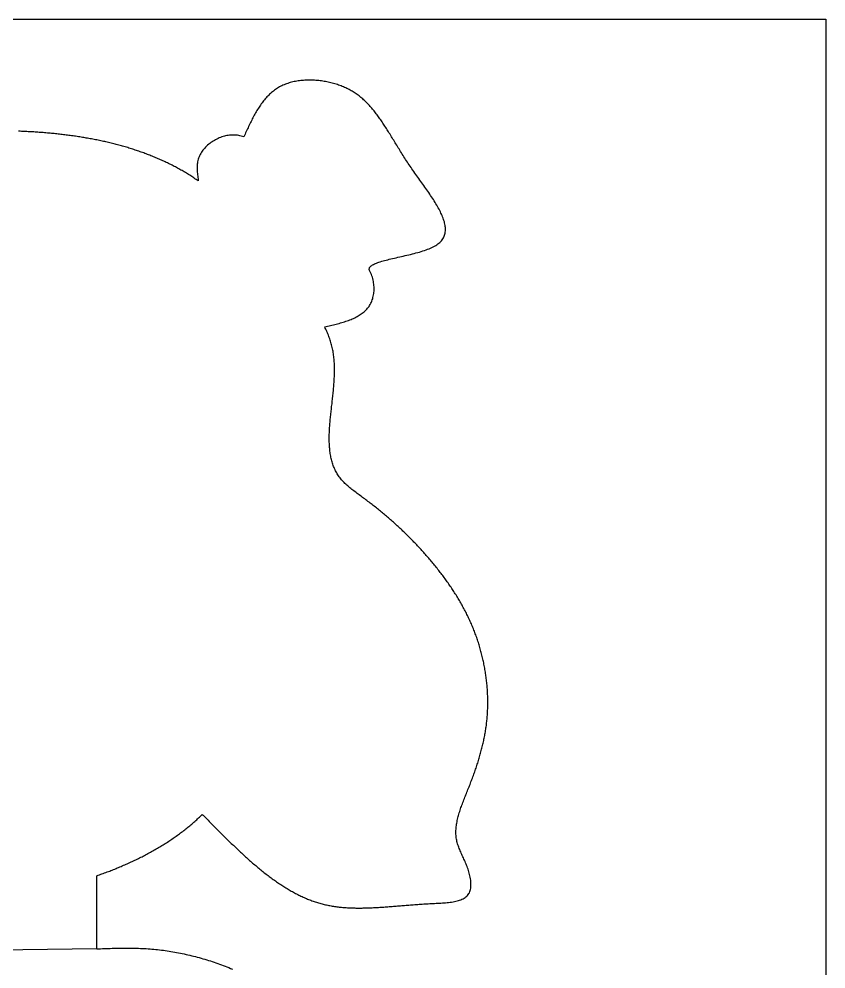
# Model space of a CAD drawing. Header units: millimetres. Extents: x 111 to 2999, y 81 to 1941.
# Drawn here: x 1603.6 to 1882.7, y 1610.7 to 1939.6 of the extents above; entities that cross this region are included whole.
import ezdxf

# ---------------------------------------------------------------- set-up
doc = ezdxf.new("R2010")
doc.units = ezdxf.units.MM

msp = doc.modelspace()

# ---------------------------------------------------------------- linework, layer by layer
msp.add_lwpolyline([(1312.73, 1939.57), (1882.73, 1939.57), (1882.73, 1039.57), (1312.73, 1039.57)], close=True)
for points in [[(1596.23, 1617.43, 0), (1630.47, 1617.79, 0), (1630.47, 1630.47, 0), (1630.48, 1643.04, 0), (1630.92, 1643.19, 0), (1631.37, 1643.35, 0), (1631.82, 1643.51, 0), (1632.26, 1643.67, 0), (1632.71, 1643.83, 0), (1633.15, 1643.99, 0), (1633.6, 1644.15, 0), (1634.04, 1644.32, 0), (1634.48, 1644.49, 0), (1634.93, 1644.66, 0), (1635.37, 1644.83, 0), (1635.81, 1645, 0), (1636.25, 1645.18, 0), (1636.69, 1645.35, 0), (1637.12, 1645.53, 0), (1637.56, 1645.71, 0), (1638, 1645.89, 0), (1638.43, 1646.07, 0), (1638.87, 1646.25, 0), (1639.3, 1646.44, 0), (1639.74, 1646.63, 0), (1640.17, 1646.81, 0), (1640.6, 1647, 0), (1641.03, 1647.2, 0), (1641.46, 1647.39, 0), (1641.89, 1647.58, 0), (1642.31, 1647.78, 0), (1642.74, 1647.98, 0), (1643.17, 1648.18, 0), (1643.59, 1648.38, 0), (1644.01, 1648.58, 0), (1644.44, 1648.79, 0), (1644.86, 1648.99, 0), (1645.28, 1649.2, 0), (1645.69, 1649.41, 0), (1646.11, 1649.62, 0), (1646.53, 1649.84, 0), (1646.94, 1650.05, 0), (1647.36, 1650.27, 0), (1647.77, 1650.48, 0), (1648.18, 1650.7, 0), (1648.59, 1650.93, 0), (1649, 1651.15, 0), (1649.41, 1651.37, 0), (1649.81, 1651.6, 0), (1650.22, 1651.83, 0), (1650.62, 1652.06, 0), (1651.02, 1652.29, 0), (1651.42, 1652.52, 0), (1651.82, 1652.76, 0), (1652.22, 1652.99, 0), (1652.61, 1653.23, 0), (1653.01, 1653.47, 0), (1653.4, 1653.72, 0), (1653.79, 1653.96, 0), (1654.18, 1654.2, 0), (1654.57, 1654.45, 0), (1654.95, 1654.7, 0), (1655.34, 1654.95, 0), (1655.72, 1655.2, 0), (1656.1, 1655.46, 0), (1656.48, 1655.72, 0), (1656.86, 1655.97, 0), (1657.23, 1656.23, 0), (1657.61, 1656.49, 0), (1657.98, 1656.76, 0), (1658.35, 1657.02, 0), (1658.72, 1657.29, 0), (1659.09, 1657.56, 0), (1659.45, 1657.83, 0), (1659.82, 1658.1, 0), (1660.18, 1658.38, 0), (1660.54, 1658.65, 0), (1660.89, 1658.93, 0), (1661.25, 1659.21, 0), (1661.6, 1659.49, 0), (1661.95, 1659.78, 0), (1662.3, 1660.06, 0), (1662.65, 1660.35, 0), (1662.99, 1660.64, 0), (1663.34, 1660.93, 0), (1663.68, 1661.22, 0), (1664.02, 1661.52, 0), (1664.35, 1661.81, 0), (1664.69, 1662.11, 0), (1665.02, 1662.41, 0), (1665.35, 1662.71, 0), (1665.68, 1663.02, 0), (1666, 1663.32, 0), (1666.33, 1663.63, 0), (1666.65, 1663.94, 0), (1666.97, 1664.25, 0), (1667.31, 1663.98, 0), (1667.65, 1663.62, 0), (1668, 1663.27, 0), (1668.34, 1662.91, 0), (1668.69, 1662.56, 0), (1669.04, 1662.21, 0), (1669.38, 1661.85, 0), (1669.73, 1661.5, 0), (1670.07, 1661.15, 0), (1670.42, 1660.8, 0), (1670.77, 1660.45, 0), (1671.11, 1660.09, 0), (1671.46, 1659.74, 0), (1671.8, 1659.39, 0), (1672.15, 1659.04, 0), (1672.5, 1658.69, 0), (1672.84, 1658.34, 0), (1673.19, 1658, 0), (1673.54, 1657.65, 0), (1673.88, 1657.3, 0), (1674.23, 1656.96, 0), (1674.58, 1656.61, 0), (1674.92, 1656.27, 0), (1675.27, 1655.92, 0), (1675.62, 1655.58, 0), (1675.97, 1655.24, 0), (1676.31, 1654.9, 0), (1676.66, 1654.56, 0), (1677.01, 1654.22, 0), (1677.36, 1653.88, 0), (1677.71, 1653.55, 0), (1678.06, 1653.21, 0), (1678.41, 1652.88, 0), (1678.76, 1652.54, 0), (1679.1, 1652.21, 0), (1679.45, 1651.88, 0), (1679.8, 1651.55, 0), (1680.15, 1651.23, 0), (1680.51, 1650.9, 0), (1680.86, 1650.58, 0), (1681.21, 1650.25, 0), (1681.56, 1649.93, 0), (1681.91, 1649.61, 0), (1682.26, 1649.3, 0), (1682.61, 1648.98, 0), (1682.97, 1648.67, 0), (1683.32, 1648.35, 0), (1683.67, 1648.04, 0), (1684.03, 1647.73, 0), (1684.38, 1647.43, 0), (1684.73, 1647.12, 0), (1685.09, 1646.82, 0), (1685.44, 1646.51, 0), (1685.8, 1646.22, 0), (1686.15, 1645.92, 0), (1686.51, 1645.62, 0), (1686.86, 1645.33, 0), (1687.22, 1645.04, 0), (1687.58, 1644.75, 0), (1687.93, 1644.46, 0), (1688.29, 1644.18, 0), (1688.65, 1643.9, 0), (1689.01, 1643.62, 0), (1689.37, 1643.34, 0), (1689.73, 1643.07, 0), (1690.09, 1642.79, 0), (1690.45, 1642.52, 0), (1690.81, 1642.26, 0), (1691.17, 1641.99, 0), (1691.53, 1641.73, 0), (1691.89, 1641.47, 0), (1692.26, 1641.21, 0), (1692.62, 1640.96, 0), (1692.98, 1640.71, 0), (1693.35, 1640.46, 0), (1693.71, 1640.22, 0), (1694.08, 1639.97, 0), (1694.44, 1639.73, 0), (1694.81, 1639.5, 0), (1695.17, 1639.26, 0), (1695.54, 1639.03, 0), (1695.91, 1638.81, 0), (1696.28, 1638.58, 0), (1696.64, 1638.36, 0), (1697.01, 1638.14, 0), (1697.38, 1637.93, 0), (1697.75, 1637.72, 0), (1698.12, 1637.51, 0), (1698.5, 1637.3, 0), (1698.87, 1637.1, 0), (1699.24, 1636.9, 0), (1699.61, 1636.71, 0), (1699.99, 1636.52, 0), (1700.36, 1636.33, 0), (1700.74, 1636.15, 0), (1701.11, 1635.97, 0), (1701.49, 1635.79, 0), (1701.87, 1635.62, 0), (1702.24, 1635.45, 0), (1702.62, 1635.28, 0), (1703, 1635.12, 0), (1703.38, 1634.97, 0), (1703.76, 1634.81, 0), (1704.14, 1634.66, 0), (1704.53, 1634.52, 0), (1704.91, 1634.37, 0), (1705.29, 1634.24, 0), (1705.67, 1634.1, 0), (1706.06, 1633.97, 0), (1706.44, 1633.85, 0), (1706.83, 1633.73, 0), (1707.22, 1633.61, 0), (1707.6, 1633.5, 0), (1707.99, 1633.39, 0), (1708.38, 1633.29, 0), (1708.77, 1633.19, 0), (1709.16, 1633.09, 0), (1709.55, 1633, 0), (1709.95, 1632.91, 0), (1710.34, 1632.83, 0), (1710.73, 1632.75, 0), (1711.13, 1632.67, 0), (1711.52, 1632.6, 0), (1711.92, 1632.53, 0), (1712.32, 1632.47, 0), (1712.72, 1632.41, 0), (1713.12, 1632.35, 0), (1713.52, 1632.3, 0), (1713.92, 1632.25, 0), (1714.33, 1632.2, 0), (1714.73, 1632.15, 0), (1715.14, 1632.11, 0), (1715.54, 1632.08, 0), (1715.95, 1632.04, 0), (1716.36, 1632.01, 0), (1716.77, 1631.98, 0), (1717.18, 1631.96, 0), (1717.6, 1631.93, 0), (1718.01, 1631.91, 0), (1718.43, 1631.9, 0), (1718.84, 1631.88, 0), (1719.26, 1631.87, 0), (1719.68, 1631.86, 0), (1720.1, 1631.85, 0), (1720.53, 1631.85, 0), (1720.95, 1631.85, 0), (1721.38, 1631.85, 0), (1721.8, 1631.85, 0), (1722.23, 1631.85, 0), (1722.67, 1631.86, 0), (1723.1, 1631.87, 0), (1723.53, 1631.88, 0), (1723.97, 1631.89, 0), (1724.4, 1631.91, 0), (1724.84, 1631.92, 0), (1725.29, 1631.94, 0), (1725.73, 1631.96, 0), (1726.17, 1631.98, 0), (1726.62, 1632, 0), (1727.07, 1632.03, 0), (1727.52, 1632.05, 0), (1727.97, 1632.08, 0), (1728.42, 1632.11, 0), (1728.88, 1632.13, 0), (1729.34, 1632.16, 0), (1729.8, 1632.2, 0), (1730.26, 1632.23, 0), (1730.72, 1632.26, 0), (1731.19, 1632.29, 0), (1731.66, 1632.33, 0), (1732.13, 1632.36, 0), (1732.6, 1632.4, 0), (1733.07, 1632.44, 0), (1733.55, 1632.47, 0), (1734.03, 1632.51, 0), (1734.51, 1632.55, 0), (1734.99, 1632.59, 0), (1735.48, 1632.63, 0), (1735.96, 1632.67, 0), (1736.45, 1632.71, 0), (1736.95, 1632.75, 0), (1737.44, 1632.79, 0), (1737.94, 1632.82, 0), (1738.44, 1632.86, 0), (1738.94, 1632.9, 0), (1739.44, 1632.94, 0), (1739.95, 1632.98, 0), (1740.46, 1633.02, 0), (1740.97, 1633.06, 0), (1741.49, 1633.09, 0), (1742, 1633.13, 0), (1742.52, 1633.17, 0), (1743.05, 1633.2, 0), (1743.57, 1633.24, 0), (1744.1, 1633.27, 0), (1744.63, 1633.31, 0), (1745.16, 1633.34, 0), (1745.7, 1633.37, 0), (1746.24, 1633.4, 0), (1746.78, 1633.43, 0), (1747.32, 1633.46, 0), (1747.87, 1633.48, 0), (1748.42, 1633.51, 0), (1748.96, 1633.54, 0), (1749.51, 1633.57, 0), (1750.05, 1633.61, 0), (1750.59, 1633.64, 0), (1751.13, 1633.68, 0), (1751.66, 1633.73, 0), (1752.18, 1633.79, 0), (1752.7, 1633.85, 0), (1753.21, 1633.92, 0), (1753.7, 1633.99, 0), (1754.19, 1634.08, 0), (1754.66, 1634.18, 0), (1755.12, 1634.29, 0), (1755.56, 1634.41, 0), (1755.99, 1634.55, 0), (1756.41, 1634.7, 0), (1756.8, 1634.86, 0), (1757.18, 1635.04, 0), (1757.53, 1635.24, 0), (1757.87, 1635.45, 0), (1758.18, 1635.69, 0), (1758.47, 1635.94, 0), (1758.73, 1636.21, 0), (1758.97, 1636.51, 0), (1759.18, 1636.82, 0), (1759.36, 1637.16, 0), (1759.52, 1637.53, 0), (1759.65, 1637.91, 0), (1759.75, 1638.31, 0), (1759.82, 1638.74, 0), (1759.87, 1639.17, 0), (1759.9, 1639.62, 0), (1759.91, 1640.09, 0), (1759.89, 1640.56, 0), (1759.86, 1641.03, 0), (1759.81, 1641.52, 0), (1759.74, 1642, 0), (1759.65, 1642.49, 0), (1759.56, 1642.97, 0), (1759.45, 1643.45, 0), (1759.32, 1643.93, 0), (1759.19, 1644.4, 0), (1759.05, 1644.86, 0), (1758.9, 1645.32, 0), (1758.74, 1645.77, 0), (1758.57, 1646.21, 0), (1758.4, 1646.65, 0), (1758.22, 1647.08, 0), (1758.04, 1647.52, 0), (1757.85, 1647.94, 0), (1757.67, 1648.36, 0), (1757.48, 1648.78, 0), (1757.29, 1649.2, 0), (1757.1, 1649.61, 0), (1756.91, 1650.02, 0), (1756.73, 1650.43, 0), (1756.54, 1650.84, 0), (1756.36, 1651.25, 0), (1756.19, 1651.65, 0), (1756.02, 1652.05, 0), (1755.86, 1652.46, 0), (1755.7, 1652.86, 0), (1755.56, 1653.27, 0), (1755.42, 1653.67, 0), (1755.29, 1654.08, 0), (1755.18, 1654.48, 0), (1755.07, 1654.89, 0), (1754.98, 1655.3, 0), (1754.9, 1655.71, 0), (1754.84, 1656.13, 0), (1754.79, 1656.55, 0), (1754.75, 1656.97, 0), (1754.73, 1657.39, 0), (1754.72, 1657.81, 0), (1754.72, 1658.24, 0), (1754.73, 1658.67, 0), (1754.75, 1659.1, 0), (1754.78, 1659.53, 0), (1754.83, 1659.96, 0), (1754.88, 1660.39, 0), (1754.94, 1660.83, 0), (1755.01, 1661.27, 0), (1755.09, 1661.71, 0), (1755.18, 1662.15, 0), (1755.28, 1662.59, 0), (1755.39, 1663.03, 0), (1755.5, 1663.47, 0), (1755.62, 1663.92, 0), (1755.75, 1664.36, 0), (1755.88, 1664.81, 0), (1756.02, 1665.25, 0), (1756.16, 1665.7, 0), (1756.31, 1666.15, 0), (1756.46, 1666.59, 0), (1756.62, 1667.04, 0), (1756.78, 1667.49, 0), (1756.94, 1667.94, 0), (1757.11, 1668.39, 0), (1757.28, 1668.84, 0), (1757.46, 1669.29, 0), (1757.63, 1669.73, 0), (1757.81, 1670.18, 0), (1757.99, 1670.63, 0), (1758.17, 1671.08, 0), (1758.34, 1671.52, 0), (1758.52, 1671.97, 0), (1758.7, 1672.42, 0), (1758.88, 1672.86, 0), (1759.06, 1673.31, 0), (1759.24, 1673.75, 0), (1759.41, 1674.19, 0), (1759.58, 1674.63, 0), (1759.75, 1675.07, 0), (1759.92, 1675.51, 0), (1760.09, 1675.95, 0), (1760.26, 1676.39, 0), (1760.42, 1676.83, 0), (1760.58, 1677.27, 0), (1760.74, 1677.7, 0), (1760.9, 1678.14, 0), (1761.06, 1678.57, 0), (1761.21, 1679.01, 0), (1761.36, 1679.44, 0), (1761.51, 1679.88, 0), (1761.66, 1680.31, 0), (1761.81, 1680.74, 0), (1761.95, 1681.18, 0), (1762.09, 1681.61, 0), (1762.23, 1682.04, 0), (1762.37, 1682.47, 0), (1762.5, 1682.9, 0), (1762.63, 1683.34, 0), (1762.76, 1683.77, 0), (1762.89, 1684.2, 0), (1763.02, 1684.63, 0), (1763.14, 1685.06, 0), (1763.26, 1685.49, 0), (1763.38, 1685.92, 0), (1763.49, 1686.35, 0), (1763.61, 1686.78, 0), (1763.72, 1687.22, 0), (1763.82, 1687.65, 0), (1763.93, 1688.08, 0), (1764.03, 1688.51, 0), (1764.13, 1688.94, 0), (1764.23, 1689.38, 0), (1764.32, 1689.81, 0), (1764.41, 1690.24, 0), (1764.5, 1690.68, 0), (1764.59, 1691.11, 0), (1764.67, 1691.54, 0), (1764.75, 1691.98, 0), (1764.83, 1692.42, 0), (1764.9, 1692.85, 0), (1764.97, 1693.29, 0), (1765.04, 1693.73, 0), (1765.11, 1694.16, 0), (1765.17, 1694.6, 0), (1765.23, 1695.04, 0), (1765.28, 1695.48, 0), (1765.33, 1695.92, 0), (1765.38, 1696.37, 0), (1765.43, 1696.81, 0), (1765.47, 1697.25, 0), (1765.51, 1697.7, 0), (1765.55, 1698.14, 0), (1765.58, 1698.59, 0), (1765.61, 1699.04, 0), (1765.64, 1699.49, 0), (1765.66, 1699.93, 0), (1765.68, 1700.38, 0), (1765.7, 1700.83, 0), (1765.71, 1701.28, 0), (1765.72, 1701.73, 0), (1765.73, 1702.18, 0), (1765.73, 1702.63, 0), (1765.74, 1703.09, 0), (1765.73, 1703.54, 0), (1765.73, 1703.99, 0), (1765.72, 1704.44, 0), (1765.71, 1704.9, 0), (1765.69, 1705.35, 0), (1765.68, 1705.8, 0), (1765.66, 1706.26, 0), (1765.63, 1706.71, 0), (1765.61, 1707.17, 0), (1765.58, 1707.62, 0), (1765.54, 1708.07, 0), (1765.51, 1708.53, 0), (1765.47, 1708.98, 0), (1765.42, 1709.44, 0), (1765.38, 1709.89, 0), (1765.33, 1710.35, 0), (1765.28, 1710.8, 0), (1765.22, 1711.25, 0), (1765.17, 1711.71, 0), (1765.1, 1712.16, 0), (1765.04, 1712.61, 0), (1764.97, 1713.07, 0), (1764.9, 1713.52, 0), (1764.83, 1713.97, 0), (1764.75, 1714.42, 0), (1764.68, 1714.88, 0), (1764.59, 1715.33, 0), (1764.51, 1715.78, 0), (1764.42, 1716.23, 0), (1764.33, 1716.68, 0), (1764.24, 1717.13, 0), (1764.14, 1717.57, 0), (1764.04, 1718.02, 0), (1763.94, 1718.47, 0), (1763.83, 1718.92, 0), (1763.72, 1719.36, 0), (1763.61, 1719.81, 0), (1763.49, 1720.25, 0), (1763.38, 1720.69, 0), (1763.26, 1721.14, 0), (1763.13, 1721.58, 0), (1763.01, 1722.02, 0), (1762.88, 1722.46, 0), (1762.74, 1722.9, 0), (1762.61, 1723.33, 0), (1762.47, 1723.77, 0), (1762.33, 1724.21, 0), (1762.18, 1724.64, 0), (1762.04, 1725.07, 0), (1761.89, 1725.51, 0), (1761.74, 1725.94, 0), (1761.58, 1726.37, 0), (1761.42, 1726.79, 0), (1761.26, 1727.22, 0), (1761.1, 1727.65, 0), (1760.93, 1728.07, 0), (1760.76, 1728.5, 0), (1760.59, 1728.92, 0), (1760.41, 1729.34, 0), (1760.23, 1729.76, 0), (1760.05, 1730.17, 0), (1759.87, 1730.59, 0), (1759.68, 1731.01, 0), (1759.49, 1731.42, 0), (1759.3, 1731.83, 0), (1759.11, 1732.24, 0), (1758.91, 1732.65, 0), (1758.71, 1733.06, 0), (1758.51, 1733.47, 0), (1758.31, 1733.88, 0), (1758.1, 1734.28, 0), (1757.9, 1734.69, 0), (1757.68, 1735.09, 0), (1757.47, 1735.49, 0), (1757.26, 1735.89, 0), (1757.04, 1736.29, 0), (1756.82, 1736.68, 0), (1756.6, 1737.08, 0), (1756.37, 1737.47, 0), (1756.14, 1737.87, 0), (1755.92, 1738.26, 0), (1755.69, 1738.65, 0), (1755.45, 1739.04, 0), (1755.22, 1739.43, 0), (1754.98, 1739.82, 0), (1754.74, 1740.2, 0), (1754.5, 1740.59, 0), (1754.26, 1740.97, 0), (1754.01, 1741.35, 0), (1753.77, 1741.73, 0), (1753.52, 1742.11, 0), (1753.27, 1742.49, 0), (1753.01, 1742.86, 0), (1752.76, 1743.24, 0), (1752.5, 1743.61, 0), (1752.25, 1743.99, 0), (1751.99, 1744.36, 0), (1751.73, 1744.73, 0), (1751.46, 1745.1, 0), (1751.2, 1745.47, 0), (1750.93, 1745.83, 0), (1750.67, 1746.2, 0), (1750.4, 1746.56, 0), (1750.13, 1746.93, 0), (1749.86, 1747.29, 0), (1749.58, 1747.65, 0), (1749.31, 1748.01, 0), (1749.03, 1748.36, 0), (1748.75, 1748.72, 0), (1748.47, 1749.08, 0), (1748.19, 1749.43, 0), (1747.91, 1749.78, 0), (1747.63, 1750.14, 0), (1747.35, 1750.49, 0), (1747.06, 1750.84, 0), (1746.77, 1751.18, 0), (1746.49, 1751.53, 0), (1746.2, 1751.88, 0), (1745.91, 1752.22, 0), (1745.62, 1752.56, 0), (1745.32, 1752.9, 0), (1745.03, 1753.25, 0), (1744.74, 1753.58, 0), (1744.44, 1753.92, 0), (1744.15, 1754.26, 0), (1743.85, 1754.6, 0), (1743.55, 1754.93, 0), (1743.25, 1755.26, 0), (1742.95, 1755.6, 0), (1742.65, 1755.93, 0), (1742.35, 1756.26, 0), (1742.04, 1756.59, 0), (1741.74, 1756.91, 0), (1741.43, 1757.24, 0), (1741.13, 1757.56, 0), (1740.82, 1757.89, 0), (1740.51, 1758.21, 0), (1740.2, 1758.53, 0), (1739.89, 1758.86, 0), (1739.57, 1759.18, 0), (1739.26, 1759.49, 0), (1738.95, 1759.81, 0), (1738.63, 1760.13, 0), (1738.31, 1760.44, 0), (1738, 1760.76, 0), (1737.68, 1761.07, 0), (1737.36, 1761.38, 0), (1737.04, 1761.7, 0), (1736.71, 1762.01, 0), (1736.39, 1762.32, 0), (1736.06, 1762.63, 0), (1735.74, 1762.93, 0), (1735.41, 1763.24, 0), (1735.08, 1763.54, 0), (1734.75, 1763.85, 0), (1734.42, 1764.15, 0), (1734.09, 1764.46, 0), (1733.76, 1764.76, 0), (1733.42, 1765.06, 0), (1733.09, 1765.36, 0), (1732.75, 1765.66, 0), (1732.41, 1765.96, 0), (1732.07, 1766.25, 0), (1731.73, 1766.55, 0), (1731.39, 1766.85, 0), (1731.05, 1767.14, 0), (1730.7, 1767.44, 0), (1730.36, 1767.73, 0), (1730.01, 1768.02, 0), (1729.66, 1768.31, 0), (1729.31, 1768.6, 0), (1728.96, 1768.89, 0), (1728.61, 1769.18, 0), (1728.25, 1769.47, 0), (1727.9, 1769.76, 0), (1727.54, 1770.05, 0), (1727.19, 1770.33, 0), (1726.83, 1770.62, 0), (1726.47, 1770.9, 0), (1726.11, 1771.18, 0), (1725.74, 1771.47, 0), (1725.38, 1771.75, 0), (1725.01, 1772.03, 0), (1724.65, 1772.31, 0), (1724.28, 1772.59, 0), (1723.91, 1772.87, 0), (1723.54, 1773.15, 0), (1723.17, 1773.43, 0), (1722.79, 1773.71, 0), (1722.42, 1773.98, 0), (1722.04, 1774.26, 0), (1721.67, 1774.54, 0), (1721.29, 1774.81, 0), (1720.91, 1775.09, 0), (1720.54, 1775.37, 0), (1720.17, 1775.64, 0), (1719.8, 1775.92, 0), (1719.43, 1776.2, 0), (1719.06, 1776.48, 0), (1718.7, 1776.77, 0), (1718.35, 1777.05, 0), (1717.99, 1777.34, 0), (1717.65, 1777.63, 0), (1717.31, 1777.93, 0), (1716.97, 1778.22, 0), (1716.65, 1778.52, 0), (1716.33, 1778.83, 0), (1716.02, 1779.13, 0), (1715.72, 1779.44, 0), (1715.43, 1779.76, 0), (1715.14, 1780.08, 0), (1714.87, 1780.41, 0), (1714.61, 1780.74, 0), (1714.36, 1781.07, 0), (1714.12, 1781.41, 0), (1713.89, 1781.76, 0), (1713.67, 1782.11, 0), (1713.46, 1782.46, 0), (1713.26, 1782.82, 0), (1713.07, 1783.18, 0), (1712.89, 1783.55, 0), (1712.72, 1783.93, 0), (1712.55, 1784.3, 0), (1712.4, 1784.68, 0), (1712.26, 1785.07, 0), (1712.12, 1785.46, 0), (1711.99, 1785.85, 0), (1711.87, 1786.25, 0), (1711.76, 1786.65, 0), (1711.65, 1787.05, 0), (1711.56, 1787.46, 0), (1711.47, 1787.88, 0), (1711.38, 1788.29, 0), (1711.31, 1788.71, 0), (1711.24, 1789.13, 0), (1711.18, 1789.56, 0), (1711.12, 1789.99, 0), (1711.07, 1790.42, 0), (1711.03, 1790.85, 0), (1710.99, 1791.29, 0), (1710.96, 1791.73, 0), (1710.94, 1792.18, 0), (1710.92, 1792.62, 0), (1710.9, 1793.07, 0), (1710.89, 1793.52, 0), (1710.88, 1793.98, 0), (1710.88, 1794.43, 0), (1710.89, 1794.89, 0), (1710.89, 1795.35, 0), (1710.91, 1795.82, 0), (1710.92, 1796.28, 0), (1710.94, 1796.75, 0), (1710.97, 1797.22, 0), (1710.99, 1797.69, 0), (1711.02, 1798.16, 0), (1711.05, 1798.64, 0), (1711.09, 1799.11, 0), (1711.13, 1799.59, 0), (1711.17, 1800.07, 0), (1711.21, 1800.55, 0), (1711.26, 1801.03, 0), (1711.3, 1801.51, 0), (1711.35, 1802, 0), (1711.4, 1802.48, 0), (1711.45, 1802.97, 0), (1711.51, 1803.46, 0), (1711.56, 1803.94, 0), (1711.61, 1804.43, 0), (1711.67, 1804.92, 0), (1711.72, 1805.41, 0), (1711.78, 1805.9, 0), (1711.84, 1806.39, 0), (1711.89, 1806.88, 0), (1711.95, 1807.37, 0), (1712, 1807.86, 0), (1712.06, 1808.36, 0), (1712.11, 1808.85, 0), (1712.16, 1809.34, 0), (1712.21, 1809.83, 0), (1712.26, 1810.32, 0), (1712.31, 1810.81, 0), (1712.36, 1811.3, 0), (1712.4, 1811.79, 0), (1712.44, 1812.28, 0), (1712.48, 1812.77, 0), (1712.52, 1813.26, 0), (1712.56, 1813.74, 0), (1712.59, 1814.23, 0), (1712.62, 1814.71, 0), (1712.64, 1815.2, 0), (1712.66, 1815.68, 0), (1712.68, 1816.16, 0), (1712.7, 1816.64, 0), (1712.71, 1817.12, 0), (1712.72, 1817.6, 0), (1712.72, 1818.08, 0), (1712.72, 1818.55, 0), (1712.71, 1819.02, 0), (1712.7, 1819.5, 0), (1712.68, 1819.97, 0), (1712.66, 1820.43, 0), (1712.63, 1820.9, 0), (1712.6, 1821.36, 0), (1712.56, 1821.82, 0), (1712.52, 1822.28, 0), (1712.47, 1822.74, 0), (1712.41, 1823.19, 0), (1712.35, 1823.65, 0), (1712.28, 1824.1, 0), (1712.2, 1824.54, 0), (1712.11, 1824.99, 0), (1712.02, 1825.43, 0), (1711.92, 1825.87, 0), (1711.82, 1826.3, 0), (1711.71, 1826.74, 0), (1711.59, 1827.17, 0), (1711.47, 1827.6, 0), (1711.34, 1828.03, 0), (1711.2, 1828.45, 0), (1711.06, 1828.87, 0), (1710.91, 1829.29, 0), (1710.76, 1829.71, 0), (1710.6, 1830.12, 0), (1710.43, 1830.54, 0), (1710.26, 1830.95, 0), (1710.08, 1831.36, 0), (1709.9, 1831.76, 0), (1709.71, 1832.17, 0), (1709.52, 1832.57, 0), (1709.33, 1832.97, 0), (1709.79, 1833.11, 0), (1710.3, 1833.23, 0), (1710.8, 1833.34, 0), (1711.3, 1833.46, 0), (1711.8, 1833.59, 0), (1712.3, 1833.71, 0), (1712.8, 1833.83, 0), (1713.29, 1833.96, 0), (1713.78, 1834.09, 0), (1714.27, 1834.22, 0), (1714.75, 1834.36, 0), (1715.23, 1834.5, 0), (1715.71, 1834.64, 0), (1716.17, 1834.79, 0), (1716.64, 1834.94, 0), (1717.1, 1835.09, 0), (1717.55, 1835.26, 0), (1717.99, 1835.42, 0), (1718.43, 1835.6, 0), (1718.86, 1835.78, 0), (1719.28, 1835.96, 0), (1719.69, 1836.15, 0), (1720.1, 1836.35, 0), (1720.49, 1836.56, 0), (1720.88, 1836.78, 0), (1721.26, 1837, 0), (1721.62, 1837.23, 0), (1721.98, 1837.47, 0), (1722.32, 1837.72, 0), (1722.66, 1837.98, 0), (1722.98, 1838.25, 0), (1723.29, 1838.53, 0), (1723.58, 1838.82, 0), (1723.87, 1839.12, 0), (1724.14, 1839.43, 0), (1724.39, 1839.75, 0), (1724.64, 1840.09, 0), (1724.86, 1840.43, 0), (1725.08, 1840.79, 0), (1725.27, 1841.16, 0), (1725.46, 1841.55, 0), (1725.62, 1841.94, 0), (1725.77, 1842.35, 0), (1725.91, 1842.76, 0), (1726.02, 1843.19, 0), (1726.13, 1843.62, 0), (1726.21, 1844.06, 0), (1726.28, 1844.51, 0), (1726.33, 1844.96, 0), (1726.37, 1845.42, 0), (1726.39, 1845.89, 0), (1726.39, 1846.36, 0), (1726.38, 1846.83, 0), (1726.35, 1847.31, 0), (1726.3, 1847.78, 0), (1726.24, 1848.26, 0), (1726.16, 1848.74, 0), (1726.06, 1849.22, 0), (1725.94, 1849.7, 0), (1725.8, 1850.18, 0), (1725.65, 1850.65, 0), (1725.48, 1851.12, 0), (1725.29, 1851.59, 0), (1725.09, 1852.06, 0), (1724.86, 1852.51, 0), (1724.68, 1852.91, 0), (1724.7, 1853.12, 0), (1724.76, 1853.33, 0), (1724.86, 1853.53, 0), (1725, 1853.73, 0), (1725.17, 1853.92, 0), (1725.37, 1854.1, 0), (1725.61, 1854.28, 0), (1725.88, 1854.45, 0), (1726.18, 1854.62, 0), (1726.51, 1854.79, 0), (1726.87, 1854.95, 0), (1727.25, 1855.1, 0), (1727.66, 1855.26, 0), (1728.09, 1855.41, 0), (1728.54, 1855.55, 0), (1729.02, 1855.7, 0), (1729.51, 1855.84, 0), (1730.03, 1855.98, 0), (1730.56, 1856.12, 0), (1731.1, 1856.26, 0), (1731.66, 1856.4, 0), (1732.23, 1856.54, 0), (1732.82, 1856.68, 0), (1733.41, 1856.81, 0), (1734.02, 1856.95, 0), (1734.63, 1857.09, 0), (1735.25, 1857.23, 0), (1735.87, 1857.37, 0), (1736.5, 1857.51, 0), (1737.12, 1857.66, 0), (1737.75, 1857.8, 0), (1738.38, 1857.95, 0), (1739.01, 1858.1, 0), (1739.64, 1858.26, 0), (1740.26, 1858.42, 0), (1740.87, 1858.58, 0), (1741.48, 1858.75, 0), (1742.08, 1858.92, 0), (1742.67, 1859.1, 0), (1743.25, 1859.28, 0), (1743.81, 1859.47, 0), (1744.37, 1859.66, 0), (1744.9, 1859.86, 0), (1745.42, 1860.07, 0), (1745.93, 1860.28, 0), (1746.41, 1860.5, 0), (1746.88, 1860.72, 0), (1747.32, 1860.96, 0), (1747.74, 1861.2, 0), (1748.13, 1861.45, 0), (1748.5, 1861.71, 0), (1748.85, 1861.98, 0), (1749.16, 1862.26, 0), (1749.45, 1862.54, 0), (1749.72, 1862.84, 0), (1749.96, 1863.14, 0), (1750.17, 1863.45, 0), (1750.36, 1863.77, 0), (1750.53, 1864.1, 0), (1750.67, 1864.43, 0), (1750.8, 1864.77, 0), (1750.9, 1865.12, 0), (1750.97, 1865.47, 0), (1751.03, 1865.84, 0), (1751.07, 1866.21, 0), (1751.09, 1866.58, 0), (1751.09, 1866.96, 0), (1751.06, 1867.35, 0), (1751.03, 1867.74, 0), (1750.97, 1868.14, 0), (1750.9, 1868.55, 0), (1750.81, 1868.96, 0), (1750.7, 1869.37, 0), (1750.58, 1869.79, 0), (1750.44, 1870.22, 0), (1750.29, 1870.65, 0), (1750.12, 1871.08, 0), (1749.94, 1871.52, 0), (1749.75, 1871.96, 0), (1749.54, 1872.41, 0), (1749.33, 1872.86, 0), (1749.1, 1873.32, 0), (1748.86, 1873.77, 0), (1748.61, 1874.23, 0), (1748.35, 1874.7, 0), (1748.08, 1875.16, 0), (1747.8, 1875.63, 0), (1747.51, 1876.1, 0), (1747.22, 1876.58, 0), (1746.92, 1877.05, 0), (1746.61, 1877.53, 0), (1746.29, 1878.01, 0), (1745.97, 1878.49, 0), (1745.65, 1878.98, 0), (1745.32, 1879.46, 0), (1744.98, 1879.94, 0), (1744.65, 1880.43, 0), (1744.3, 1880.92, 0), (1743.96, 1881.4, 0), (1743.62, 1881.89, 0), (1743.27, 1882.38, 0), (1742.92, 1882.86, 0), (1742.57, 1883.35, 0), (1742.22, 1883.84, 0), (1741.87, 1884.32, 0), (1741.53, 1884.81, 0), (1741.18, 1885.29, 0), (1740.84, 1885.78, 0), (1740.5, 1886.26, 0), (1740.16, 1886.74, 0), (1739.83, 1887.22, 0), (1739.5, 1887.69, 0), (1739.17, 1888.17, 0), (1738.85, 1888.64, 0), (1738.53, 1889.11, 0), (1738.22, 1889.58, 0), (1737.91, 1890.05, 0), (1737.61, 1890.51, 0), (1737.31, 1890.97, 0), (1737.02, 1891.43, 0), (1736.72, 1891.89, 0), (1736.43, 1892.34, 0), (1736.15, 1892.79, 0), (1735.87, 1893.24, 0), (1735.59, 1893.69, 0), (1735.31, 1894.14, 0), (1735.03, 1894.58, 0), (1734.76, 1895.02, 0), (1734.49, 1895.45, 0), (1734.23, 1895.89, 0), (1733.96, 1896.32, 0), (1733.7, 1896.75, 0), (1733.44, 1897.17, 0), (1733.18, 1897.59, 0), (1732.93, 1898.01, 0), (1732.67, 1898.43, 0), (1732.42, 1898.84, 0), (1732.17, 1899.25, 0), (1731.91, 1899.66, 0), (1731.66, 1900.07, 0), (1731.41, 1900.47, 0), (1731.16, 1900.86, 0), (1730.92, 1901.26, 0), (1730.67, 1901.65, 0), (1730.42, 1902.04, 0), (1730.17, 1902.42, 0), (1729.93, 1902.8, 0), (1729.68, 1903.18, 0), (1729.43, 1903.56, 0), (1729.18, 1903.93, 0), (1728.93, 1904.29, 0), (1728.68, 1904.66, 0), (1728.43, 1905.02, 0), (1728.18, 1905.37, 0), (1727.93, 1905.72, 0), (1727.68, 1906.07, 0), (1727.42, 1906.42, 0), (1727.17, 1906.76, 0), (1726.91, 1907.09, 0), (1726.65, 1907.43, 0), (1726.39, 1907.75, 0), (1726.12, 1908.08, 0), (1725.86, 1908.4, 0), (1725.59, 1908.72, 0), (1725.32, 1909.03, 0), (1725.04, 1909.34, 0), (1724.77, 1909.64, 0), (1724.49, 1909.94, 0), (1724.21, 1910.23, 0), (1723.92, 1910.53, 0), (1723.64, 1910.81, 0), (1723.34, 1911.09, 0), (1723.05, 1911.37, 0), (1722.75, 1911.64, 0), (1722.45, 1911.91, 0), (1722.14, 1912.17, 0), (1721.83, 1912.43, 0), (1721.51, 1912.69, 0), (1721.2, 1912.94, 0), (1720.87, 1913.18, 0), (1720.54, 1913.42, 0), (1720.21, 1913.66, 0), (1719.87, 1913.89, 0), (1719.53, 1914.11, 0), (1719.18, 1914.33, 0), (1718.83, 1914.55, 0), (1718.47, 1914.76, 0), (1718.1, 1914.96, 0), (1717.73, 1915.16, 0), (1717.36, 1915.35, 0), (1716.97, 1915.54, 0), (1716.58, 1915.73, 0), (1716.19, 1915.91, 0), (1715.79, 1916.08, 0), (1715.38, 1916.25, 0), (1714.97, 1916.41, 0), (1714.55, 1916.57, 0), (1714.12, 1916.72, 0), (1713.69, 1916.86, 0), (1713.25, 1917, 0), (1712.81, 1917.13, 0), (1712.36, 1917.26, 0), (1711.91, 1917.38, 0), (1711.46, 1917.5, 0), (1711, 1917.61, 0), (1710.54, 1917.71, 0), (1710.08, 1917.8, 0), (1709.61, 1917.89, 0), (1709.14, 1917.97, 0), (1708.67, 1918.05, 0), (1708.19, 1918.12, 0), (1707.71, 1918.18, 0), (1707.24, 1918.23, 0), (1706.76, 1918.28, 0), (1706.28, 1918.32, 0), (1705.8, 1918.35, 0), (1705.32, 1918.38, 0), (1704.84, 1918.39, 0), (1704.36, 1918.4, 0), (1703.88, 1918.4, 0), (1703.4, 1918.4, 0), (1702.93, 1918.38, 0), (1702.45, 1918.36, 0), (1701.98, 1918.33, 0), (1701.5, 1918.29, 0), (1701.04, 1918.24, 0), (1700.57, 1918.19, 0), (1700.11, 1918.12, 0), (1699.64, 1918.05, 0), (1699.19, 1917.97, 0), (1698.74, 1917.88, 0), (1698.29, 1917.78, 0), (1697.84, 1917.67, 0), (1697.4, 1917.55, 0), (1696.97, 1917.43, 0), (1696.54, 1917.29, 0), (1696.11, 1917.14, 0), (1695.7, 1916.99, 0), (1695.28, 1916.82, 0), (1694.88, 1916.65, 0), (1694.48, 1916.47, 0), (1694.09, 1916.27, 0), (1693.7, 1916.07, 0), (1693.33, 1915.85, 0), (1692.96, 1915.63, 0), (1692.59, 1915.4, 0), (1692.24, 1915.15, 0), (1691.89, 1914.9, 0), (1691.55, 1914.64, 0), (1691.21, 1914.37, 0), (1690.88, 1914.09, 0), (1690.56, 1913.81, 0), (1690.24, 1913.51, 0), (1689.93, 1913.21, 0), (1689.63, 1912.9, 0), (1689.33, 1912.58, 0), (1689.03, 1912.25, 0), (1688.75, 1911.92, 0), (1688.46, 1911.58, 0), (1688.18, 1911.24, 0), (1687.91, 1910.88, 0), (1687.64, 1910.53, 0), (1687.38, 1910.16, 0), (1687.12, 1909.79, 0), (1686.86, 1909.42, 0), (1686.61, 1909.03, 0), (1686.36, 1908.65, 0), (1686.12, 1908.26, 0), (1685.88, 1907.86, 0), (1685.64, 1907.46, 0), (1685.4, 1907.06, 0), (1685.17, 1906.65, 0), (1684.94, 1906.23, 0), (1684.72, 1905.82, 0), (1684.5, 1905.4, 0), (1684.27, 1904.98, 0), (1684.06, 1904.55, 0), (1683.84, 1904.12, 0), (1683.63, 1903.69, 0), (1683.41, 1903.26, 0), (1683.2, 1902.82, 0), (1682.99, 1902.38, 0), (1682.79, 1901.94, 0), (1682.58, 1901.5, 0), (1682.37, 1901.06, 0), (1682.17, 1900.61, 0), (1681.96, 1900.17, 0), (1681.76, 1899.72, 0), (1681.55, 1899.28, 0), (1681.35, 1898.83, 0), (1680.93, 1898.89, 0), (1680.47, 1899.02, 0), (1680.01, 1899.14, 0), (1679.55, 1899.23, 0), (1679.1, 1899.31, 0), (1678.64, 1899.36, 0), (1678.19, 1899.4, 0), (1677.74, 1899.41, 0), (1677.29, 1899.41, 0), (1676.84, 1899.39, 0), (1676.39, 1899.35, 0), (1675.94, 1899.29, 0), (1675.5, 1899.22, 0), (1675.05, 1899.13, 0), (1674.61, 1899.02, 0), (1674.17, 1898.89, 0), (1673.73, 1898.75, 0), (1673.29, 1898.59, 0), (1672.85, 1898.41, 0), (1672.42, 1898.22, 0), (1671.99, 1898.01, 0), (1671.56, 1897.79, 0), (1671.15, 1897.56, 0), (1670.74, 1897.31, 0), (1670.33, 1897.05, 0), (1669.94, 1896.78, 0), (1669.56, 1896.49, 0), (1669.18, 1896.19, 0), (1668.82, 1895.88, 0), (1668.47, 1895.56, 0), (1668.13, 1895.23, 0), (1667.81, 1894.89, 0), (1667.5, 1894.54, 0), (1667.21, 1894.18, 0), (1666.94, 1893.81, 0), (1666.68, 1893.43, 0), (1666.44, 1893.04, 0), (1666.22, 1892.65, 0), (1666.02, 1892.25, 0), (1665.85, 1891.84, 0), (1665.69, 1891.43, 0), (1665.56, 1891.01, 0), (1665.45, 1890.59, 0), (1665.36, 1890.16, 0), (1665.29, 1889.72, 0), (1665.24, 1889.28, 0), (1665.21, 1888.84, 0), (1665.19, 1888.39, 0), (1665.19, 1887.94, 0), (1665.2, 1887.49, 0), (1665.22, 1887.03, 0), (1665.25, 1886.58, 0), (1665.29, 1886.11, 0), (1665.34, 1885.65, 0), (1665.4, 1885.19, 0), (1665.46, 1884.72, 0), (1665.52, 1884.25, 0), (1665.59, 1883.79, 0), (1665.51, 1883.56, 0), (1665.15, 1883.81, 0), (1664.79, 1884.06, 0), (1664.43, 1884.3, 0), (1664.07, 1884.54, 0), (1663.7, 1884.79, 0), (1663.34, 1885.02, 0), (1662.97, 1885.26, 0), (1662.6, 1885.5, 0), (1662.23, 1885.73, 0), (1661.86, 1885.96, 0), (1661.48, 1886.19, 0), (1661.11, 1886.41, 0), (1660.73, 1886.64, 0), (1660.35, 1886.86, 0), (1659.97, 1887.08, 0), (1659.59, 1887.3, 0), (1659.21, 1887.51, 0), (1658.82, 1887.72, 0), (1658.44, 1887.94, 0), (1658.05, 1888.14, 0), (1657.66, 1888.35, 0), (1657.27, 1888.56, 0), (1656.88, 1888.76, 0), (1656.49, 1888.96, 0), (1656.1, 1889.16, 0), (1655.7, 1889.36, 0), (1655.31, 1889.55, 0), (1654.91, 1889.74, 0), (1654.51, 1889.94, 0), (1654.11, 1890.12, 0), (1653.71, 1890.31, 0), (1653.31, 1890.5, 0), (1652.91, 1890.68, 0), (1652.5, 1890.86, 0), (1652.1, 1891.04, 0), (1651.69, 1891.22, 0), (1651.28, 1891.39, 0), (1650.87, 1891.56, 0), (1650.46, 1891.74, 0), (1650.05, 1891.91, 0), (1649.63, 1892.07, 0), (1649.22, 1892.24, 0), (1648.81, 1892.4, 0), (1648.39, 1892.56, 0), (1647.97, 1892.72, 0), (1647.55, 1892.88, 0), (1647.13, 1893.04, 0), (1646.71, 1893.19, 0), (1646.29, 1893.35, 0), (1645.87, 1893.5, 0), (1645.44, 1893.65, 0), (1645.02, 1893.79, 0), (1644.59, 1893.94, 0), (1644.17, 1894.08, 0), (1643.74, 1894.22, 0), (1643.31, 1894.36, 0), (1642.88, 1894.5, 0), (1642.45, 1894.64, 0), (1642.02, 1894.77, 0), (1641.58, 1894.91, 0), (1641.15, 1895.04, 0), (1640.72, 1895.17, 0), (1640.28, 1895.3, 0), (1639.84, 1895.42, 0), (1639.41, 1895.55, 0), (1638.97, 1895.67, 0), (1638.53, 1895.79, 0), (1638.09, 1895.91, 0), (1637.65, 1896.03, 0), (1637.21, 1896.14, 0), (1636.77, 1896.26, 0), (1636.32, 1896.37, 0), (1635.88, 1896.48, 0), (1635.43, 1896.59, 0), (1634.99, 1896.7, 0), (1634.54, 1896.81, 0), (1634.09, 1896.91, 0), (1633.65, 1897.02, 0), (1633.2, 1897.12, 0), (1632.75, 1897.22, 0), (1632.3, 1897.32, 0), (1631.85, 1897.41, 0), (1631.4, 1897.51, 0), (1630.94, 1897.6, 0), (1630.49, 1897.69, 0), (1630.04, 1897.78, 0), (1629.58, 1897.87, 0), (1629.13, 1897.96, 0), (1628.67, 1898.05, 0), (1628.22, 1898.13, 0), (1627.76, 1898.22, 0), (1627.3, 1898.3, 0), (1626.85, 1898.38, 0), (1626.39, 1898.46, 0), (1625.93, 1898.54, 0), (1625.47, 1898.61, 0), (1625.01, 1898.69, 0), (1624.55, 1898.76, 0), (1624.09, 1898.83, 0), (1623.63, 1898.9, 0), (1623.16, 1898.97, 0), (1622.7, 1899.04, 0), (1622.24, 1899.1, 0), (1621.77, 1899.17, 0), (1621.31, 1899.23, 0), (1620.85, 1899.29, 0), (1620.38, 1899.36, 0), (1619.91, 1899.41, 0), (1619.45, 1899.47, 0), (1618.98, 1899.53, 0), (1618.52, 1899.59, 0), (1618.05, 1899.64, 0), (1617.58, 1899.69, 0), (1617.11, 1899.74, 0), (1616.65, 1899.79, 0), (1616.18, 1899.84, 0), (1615.71, 1899.89, 0), (1615.24, 1899.94, 0), (1614.77, 1899.98, 0), (1614.3, 1900.03, 0), (1613.83, 1900.07, 0), (1613.36, 1900.11, 0), (1612.89, 1900.15, 0), (1612.42, 1900.19, 0), (1611.95, 1900.23, 0), (1611.48, 1900.27, 0), (1611, 1900.3, 0), (1610.53, 1900.34, 0), (1610.06, 1900.37, 0), (1609.59, 1900.4, 0), (1609.11, 1900.43, 0), (1608.64, 1900.46, 0), (1608.17, 1900.49, 0), (1607.7, 1900.52, 0), (1607.22, 1900.54, 0), (1606.75, 1900.57, 0), (1606.28, 1900.59, 0), (1605.8, 1900.62, 0), (1605.33, 1900.64, 0), (1604.86, 1900.66, 0), (1604.38, 1900.68, 0), (1603.91, 1900.7, 0), (1603.44, 1900.72, 0)], [(1630.47, 1617.73, 0), (1631.13, 1617.75, 0), (1631.79, 1617.77, 0), (1632.44, 1617.8, 0), (1633.1, 1617.82, 0), (1633.76, 1617.84, 0), (1634.42, 1617.86, 0), (1635.07, 1617.88, 0), (1635.73, 1617.9, 0), (1636.39, 1617.92, 0), (1637.04, 1617.94, 0), (1637.7, 1617.95, 0), (1638.36, 1617.96, 0), (1639.02, 1617.97, 0), (1639.67, 1617.98, 0), (1640.33, 1617.98, 0), (1640.99, 1617.98, 0), (1641.65, 1617.98, 0), (1642.3, 1617.97, 0), (1642.96, 1617.97, 0), (1643.62, 1617.95, 0), (1644.28, 1617.94, 0), (1644.94, 1617.92, 0), (1645.59, 1617.89, 0), (1646.25, 1617.86, 0), (1646.91, 1617.83, 0), (1647.57, 1617.79, 0), (1648.22, 1617.75, 0), (1648.88, 1617.7, 0), (1649.54, 1617.65, 0), (1650.2, 1617.59, 0), (1650.86, 1617.52, 0), (1651.52, 1617.45, 0), (1652.17, 1617.38, 0), (1652.83, 1617.3, 0), (1653.49, 1617.22, 0), (1654.15, 1617.13, 0), (1654.8, 1617.03, 0), (1655.46, 1616.93, 0), (1656.12, 1616.83, 0), (1656.77, 1616.72, 0), (1657.43, 1616.6, 0), (1658.08, 1616.48, 0), (1658.74, 1616.36, 0), (1659.39, 1616.23, 0), (1660.05, 1616.09, 0), (1660.7, 1615.95, 0), (1661.35, 1615.81, 0), (1662, 1615.66, 0), (1662.66, 1615.51, 0), (1663.31, 1615.35, 0), (1663.96, 1615.18, 0), (1664.6, 1615.02, 0), (1665.25, 1614.84, 0), (1665.9, 1614.67, 0), (1666.55, 1614.48, 0), (1667.19, 1614.3, 0), (1667.84, 1614.11, 0), (1668.48, 1613.91, 0), (1669.12, 1613.71, 0), (1669.76, 1613.51, 0), (1670.4, 1613.3, 0), (1671.04, 1613.08, 0), (1671.68, 1612.86, 0), (1672.31, 1612.64, 0), (1672.95, 1612.41, 0), (1673.58, 1612.18, 0), (1674.22, 1611.95, 0), (1674.85, 1611.71, 0), (1675.48, 1611.46, 0), (1676.1, 1611.21, 0), (1676.73, 1610.96, 0), (1677.36, 1610.7, 0)]]:
    msp.add_polyline3d(points)

doc.saveas('drawing.dxf')
